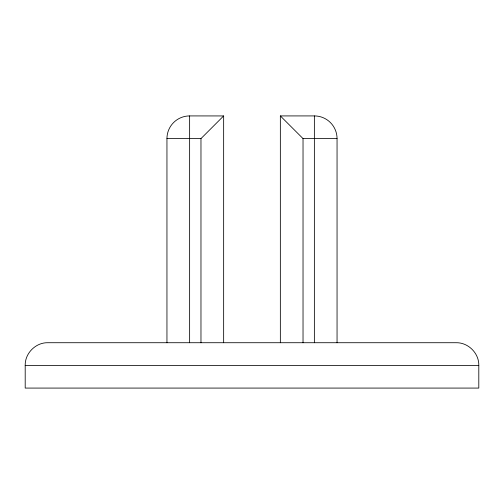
<?xml version="1.0" encoding="UTF-8"?>
<svg xmlns="http://www.w3.org/2000/svg" width="504" height="504" viewBox="0 0 504 504"><rect width="100%" height="100%" fill="white"/><g stroke="black" fill="none" stroke-linecap="round" stroke-linejoin="round"><path stroke-width="0.76" d="M25.2 365.4C24.891 353.279 35.765 342.411 47.88 342.72L456.12 342.72C468.235 342.411 479.109 353.279 478.8 365.4L478.8 388.08L25.2 388.08L25.2 365.4L478.8 365.4M200.97 342.72L200.97 138.6L223.631 115.939L189.63 115.92A22.68 22.68 0 0 0 166.95 138.6L166.95 342.72M280.35 342.72L280.35 115.92L314.37 115.92A22.68 22.68 0 0 1 337.05 138.6L337.05 342.72M166.95 138.6L200.97 138.6M280.369 115.939L303.03 138.6L337.05 138.6M314.37 115.92L314.37 342.72M303.03 138.6L303.03 342.72M223.65 115.92L223.65 342.72M189.63 115.92L189.63 342.72"/></g></svg>
